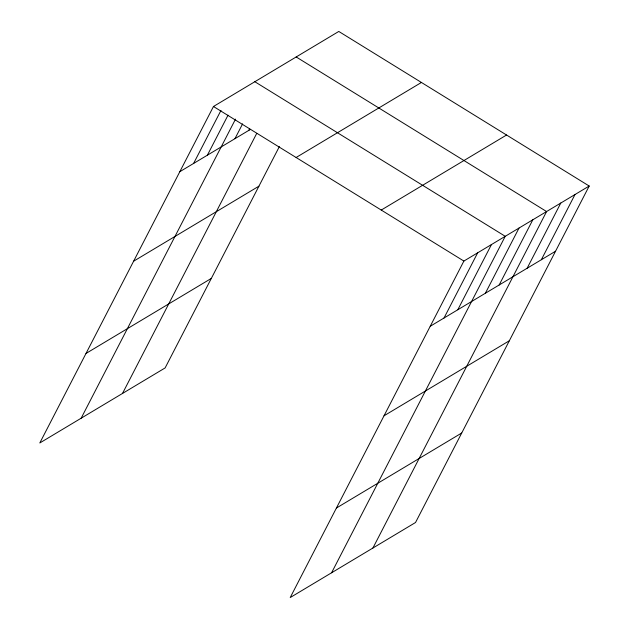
<?xml version="1.0" encoding="UTF-8"?>
<svg xmlns="http://www.w3.org/2000/svg" width="629" height="629" viewBox="0 0 629 629"><rect width="100%" height="100%" fill="white"/><g stroke="black" fill="none" stroke-linecap="round" stroke-linejoin="round"><path stroke-width="0.94" d="M589.2 186.027L463.887 261.066L290.213 597.55L415.525 522.51L589.2 186.027L338.787 31.45L213.475 106.49L39.8 442.973L165.113 367.934L279.362 146.581M193.606 163.438L220.976 110.405M207.389 155.182L228.028 115.193M81.157 418.206L235.537 119.109M234.955 138.671L242.59 123.897M248.746 130.423L249.642 128.678M122.506 393.447L256.75 133.356M444.019 318.015L477.67 252.811M457.802 309.759L491.453 244.555M331.569 572.791L505.236 236.3L254.831 81.723M485.368 293.248L519.019 228.052M499.151 285L532.81 219.796M372.918 548.024L546.593 211.541L296.18 56.964M527.141 268.237L560.793 203.033M541.341 259.73L574.992 194.534M179.823 171.693L250.366 129.448M296.11 157.502L421.422 82.462M133.615 261.216L258.928 186.176M86.008 353.451L211.32 278.411M381.253 210.055L506.565 135.015M430.228 326.27L555.549 251.23M384.028 415.793L509.341 340.753M336.421 508.028L461.733 432.988M213.475 106.49L463.887 261.066"/></g></svg>
